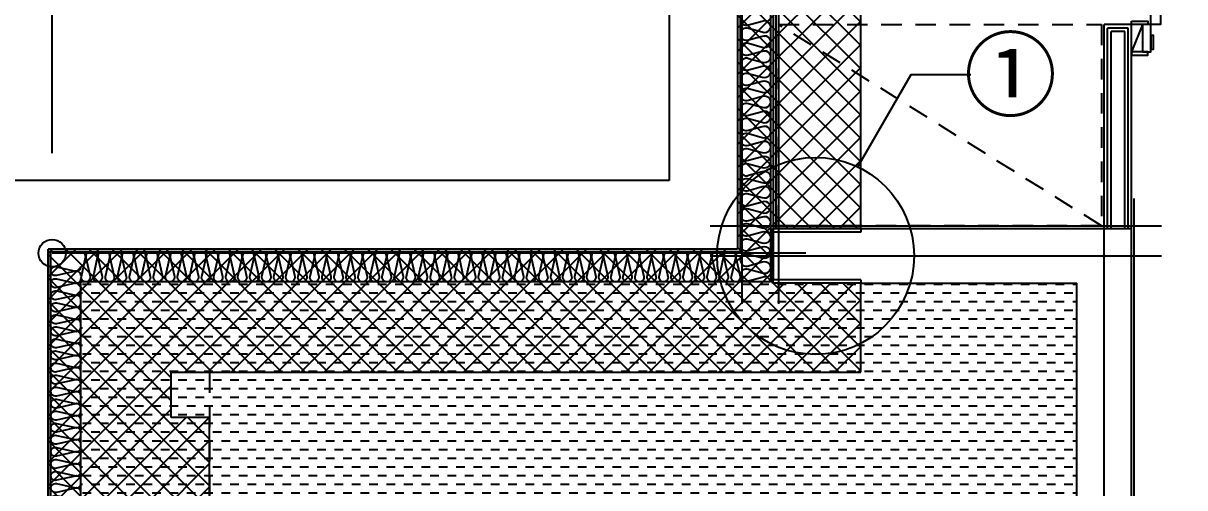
# Model space of a CAD drawing. Header units: millimetres. Extents: x -24416 to 92204, y -190080 to 23760.
# Drawn here: x 21888 to 26133, y -84096 to -82399 of the extents above; entities that cross this region are included whole.
import ezdxf
from ezdxf.enums import TextEntityAlignment as Align
from ezdxf.xclip import XClip

# ---------------------------------------------------------------- set-up
doc = ezdxf.new("R2010")
doc.units = ezdxf.units.MM
doc.header["$LTSCALE"] = 50
doc.header["$XCLIPFRAME"] = 0
for name, pattern in [('AUDIT_D_220706163347-0', [0]), ('CEN', [62, 60, -1, 0, -1]), ('HID', [2.5, 1.5, -1]), ('평면도(기준)$0$CENTER2', [16.25, 15, -0.5, 0.25, -0.5])]:
    doc.linetypes.add(name, pattern=pattern)
for name, color, linetype in [('A-SOL252', 252, 'Continuous'), ('AA-단열-바닥-욕실', 30, 'Continuous'), ('ARDM', 7, 'Continuous'), ('CEN_CON', 1, 'CEN'), ('CONC', 2, 'Continuous'), ('dan1', 7, 'HID'), ('FUR_가전', 8, 'HID'), ('HAT', 9, 'Continuous'), ('INS', 252, 'Continuous'), ('SINA-F-FRAME', 4, 'Continuous'), ('TEXT', 3, 'Continuous'), ('WAL_DRY', 7, 'Continuous'), ('실명박스', 7, 'AUDIT_D_220706163347-0'), ('평면도(기준)$0$1.EC-F-DOOR', 4, 'Continuous'), ('평면도(기준)$0$1.EC-F-DOOR-F', 4, 'Continuous')]:
    doc.layers.add(name, color=color, linetype=linetype)
for name, color, linetype, plot in [('AA-CEN', 1, 'CEN', False), ('Defpoint', 135, 'Continuous', False), ('MC', 135, 'Continuous', False)]:
    doc.layers.add(name, color=color, linetype=linetype, plot=plot)
doc.styles.add('돋움', font='Dotum.ttf')

# ---------------------------------------------------------------- blocks, each defined once
blk = doc.blocks.new('CO-102-28F', base_point=(243441.5, -43595.4))
at = {"layer": 'CONC'}
blk.add_line((277356.5, -45375.4), (277091.5, -45375.4), dxfattribs=at)
blk = doc.blocks.new('insul1')
blk.add_lwpolyline([(0, 0, 0.480617), (0.146, 0.183), (0.004, 0.817, -1.249969), (0.296, 0.817), (0.154, 0.183, 0.480617), (0.3, 0, 0.480617)], format="xyb")
blk = doc.blocks.new('A$C3C3C21E6')
at = {"layer": '평면도(기준)$0$1.EC-F-DOOR'}
blk.add_lwpolyline([(70, -210), (70, -1049.6), (106, -1049.6), (106, -210), (70, -210)], dxfattribs=at)
at = {"layer": '평면도(기준)$0$1.EC-F-DOOR', "color": 8}
for points in [[(60, -969.6), (10, -969.6), (10, -789.6), (30, -789.6), (30, -949.6), (60, -949.6)], [(116.1, -969.6), (166.1, -969.6), (166.1, -789.6), (146.1, -789.6), (146.1, -949.6), (116.1, -949.6)]]:
    blk.add_lwpolyline(points, dxfattribs=at)
for points in [[(70, -929.6), (70, -989.6), (60, -989.6), (60, -929.6)], [(106, -929.6), (106, -989.6), (116, -989.6), (116, -929.6)]]:
    blk.add_lwpolyline(points, close=True, dxfattribs=at)
at = {"layer": '평면도(기준)$0$1.EC-F-DOOR', "color": 1, "linetype": '평면도(기준)$0$CENTER2', "ltscale": 6}
blk.add_arc((69.4, -209.7), 840.6, 272.4982, 359.9824, dxfattribs=at)
at = {"layer": '평면도(기준)$0$1.EC-F-DOOR-F'}
for points in [[(60, -110), (40, -110), (0, -110), (0, -98), (60, -98)], [(40, -110), (70, -110), (70, -210), (40, -210)], [(70, -120), (80, -120), (80, -170), (70, -170)], [(910, -120), (900, -120), (900, -170), (910, -170)], [(940, -110), (910, -110), (910, -210), (940, -210)], [(920, -110), (940, -110), (980, -110), (980, -98), (920, -98)], [(0, -222), (60, -222), (60, -210), (0, -210)], [(920, -222), (980, -222), (980, -210), (920, -210)]]:
    blk.add_lwpolyline(points, close=True, dxfattribs=at)
blk = doc.blocks.new('U-121B(기본)1', base_point=(-58206.9, -129495.9))
at = {"layer": 'A-SOL252'}
h = blk.add_hatch(dxfattribs=at)
h.set_pattern_fill('DASH', color=256, scale=10, style=0)
h.set_pattern_definition([(360, (-375468.685, 48981.92), (31.75, 31.75), [31.75, -31.75])])
h.paths.add_polyline_path([(-68629.4, -122465.9), (-68636.9, -122465.9), (-68636.9, -121625.9), (-66109.4, -121625.9), (-66109.4, -121630.9), (-64996.9, -121630.9), (-64996.9, -124185.9), (-66251.9, -124185.9), (-66251.9, -122465.9)])
at = {"layer": 'CEN_CON'}
for p, q in [((-66221.9, -116505.9), (-66221.9, -121705.9)), ((-64896.9, -124415.9), (-64896.9, -121320.9)), ((-65986.9, -121520.9), (-68741.9, -121520.9)), ((-66336.9, -121530.9), (-64686.9, -121530.9))]:
    blk.add_line(p, q, dxfattribs=at)
at = {"layer": 'CONC'}
for p, q in [((-66486.9, -114465.9), (-66486.9, -121255.9)), ((-66236.9, -115125.9), (-66236.9, -121505.9)), ((-66486.9, -121255.9), (-68741.9, -121255.9)), ((-65786.9, -121443.9), (-66106.9, -121443.9)), ((-66106.9, -121443.9), (-66106.9, -121617.9)), ((-65786.9, -121430.9), (-64796.9, -121430.9)), ((-65786.9, -121430.9), (-65786.9, -121443.9)), ((-64796.9, -124260.9), (-64796.9, -121430.9)), ((-66236.9, -121505.9), (-68756.9, -121505.9)), ((-68756.9, -122570.9), (-68756.9, -121505.9)), ((-65786.9, -121617.9), (-66106.9, -121617.9)), ((-65786.9, -121617.9), (-65786.9, -121630.9)), ((-65786.9, -121630.9), (-64996.9, -121630.9)), ((-64996.9, -124260.9), (-64996.9, -121630.9))]:
    blk.add_line(p, q, dxfattribs=at)
at = {"layer": 'dan1'}
blk.add_line((-68166.9, -121955.9), (-68166.9, -123270.9), dxfattribs=at)
for points in [[(-65786.9, -121430.9), (-65786.9, -115495.9), (-63546.9, -115495.9), (-63546.9, -120585.9)], [(-68166.9, -121955.9), (-65786.9, -121955.9), (-65786.9, -121630.9)]]:
    blk.add_lwpolyline(points, dxfattribs=at)
at = {"layer": 'Defpoint'}
blk.add_circle((-68741.9, -121520.9), 50, dxfattribs=at)
at = {"layer": 'FUR_가전'}
blk.add_lwpolyline([(-64906.9, -121420.9), (-66086.9, -121420.9), (-66086.9, -120685.9), (-64906.9, -120685.9), (-64906.9, -121420.9), (-66086.9, -120685.9)], dxfattribs=at)
at = {"layer": 'INS'}
for p, q in [((-66226.9, -115130.9), (-66226.9, -121515.9)), ((-66116.9, -115285.9), (-66116.9, -121625.9)), ((-65786.9, -121430.9), (-66106.9, -121430.9)), ((-66106.9, -121430.9), (-66106.9, -121443.9)), ((-66226.9, -121515.9), (-68746.9, -121515.9)), ((-68746.9, -122570.9), (-68746.9, -121515.9)), ((-66116.9, -121625.9), (-68636.9, -121625.9)), ((-68636.9, -122570.9), (-68636.9, -121625.9)), ((-66106.9, -121630.9), (-66106.9, -121617.9)), ((-65786.9, -121630.9), (-66106.9, -121630.9))]:
    blk.add_line(p, q, dxfattribs=at)
blk.add_lwpolyline([(-66226.9, -120665.9, 0.524856), (-66197.1, -120686.4), (-66146.7, -120672.8, -1.449198), (-66146.7, -120713.9), (-66197.1, -120700.3, 0.524856), (-66226.9, -120720.9, 0.524856), (-66197.1, -120741.4), (-66146.7, -120727.8, -1.449198), (-66146.7, -120768.9), (-66197.1, -120755.3, 0.524856), (-66226.9, -120775.9, 0.524856), (-66197.1, -120796.4), (-66146.7, -120782.8, -1.449198), (-66146.7, -120823.9), (-66197.1, -120810.3, 0.524856), (-66226.9, -120830.9, 0.524856), (-66197.1, -120851.4), (-66146.7, -120837.8, -1.449198), (-66146.7, -120878.9), (-66197.1, -120865.3, 0.524856), (-66226.9, -120885.9, 0.524856), (-66197.1, -120906.4), (-66146.7, -120892.8, -1.449198), (-66146.7, -120933.9), (-66197.1, -120920.3, 0.524856), (-66226.9, -120940.9, 0.524856), (-66197.1, -120961.4), (-66146.7, -120947.8, -1.449198), (-66146.7, -120988.9), (-66197.1, -120975.3, 0.524856), (-66226.9, -120995.9, 0.524856), (-66197.1, -121016.4), (-66146.7, -121002.8, -1.449198), (-66146.7, -121043.9), (-66197.1, -121030.3, 0.524856), (-66226.9, -121050.9, 0.524856), (-66197.1, -121071.4), (-66146.7, -121057.8, -1.449198), (-66146.7, -121098.9), (-66197.1, -121085.3, 0.524856), (-66226.9, -121105.9, 0.524856), (-66197.1, -121126.4), (-66146.7, -121112.8, -1.449198), (-66146.7, -121153.9), (-66197.1, -121140.3, 0.524856), (-66226.9, -121160.9, 0.524856), (-66197.1, -121181.4), (-66146.7, -121167.8, -1.449198), (-66146.7, -121208.9), (-66197.1, -121195.3, 0.524856), (-66226.9, -121215.9, 0.524856), (-66197.1, -121236.4), (-66146.7, -121222.8, -1.449198), (-66146.7, -121263.9), (-66197.1, -121250.3, 0.524856), (-66226.9, -121270.9, 0.524856), (-66197.1, -121291.4), (-66146.7, -121277.8, -1.449198), (-66146.7, -121318.9), (-66197.1, -121305.3, 0.524856), (-66226.9, -121325.9, 0.524856), (-66197.1, -121346.4), (-66146.7, -121332.8, -1.449198), (-66146.7, -121373.9), (-66197.1, -121360.3, 0.524856), (-66226.9, -121380.9, 0.524856), (-66197.1, -121401.4), (-66146.7, -121387.8, -1.449198), (-66146.7, -121428.9), (-66197.1, -121415.3, 0.524856), (-66226.9, -121435.9, 0.524856), (-66197.1, -121456.4), (-66146.7, -121442.8, -1.449198), (-66146.7, -121483.9), (-66197.1, -121470.3, 0.524856), (-66226.9, -121490.9, 0.524856), (-66197.1, -121511.4), (-66146.7, -121497.8, -1.449198), (-66146.7, -121538.9), (-66197.1, -121525.3, 0.524856), (-66226.9, -121545.9, 0.524856), (-66197.1, -121566.4), (-66146.7, -121552.8, -1.449198), (-66146.7, -121593.9), (-66197.1, -121580.3, 0.524856), (-66226.9, -121600.9, 0.524856), (-66197.1, -121621.4), (-66146.7, -121607.8, -0.489145), (-66117.1, -121625.9)], format="xyb", dxfattribs=at)
at = {"layer": 'MC'}
for p, q in [((-66086.9, -116505.9), (-66086.9, -121705.9)), ((-64786.9, -124415.9), (-64786.9, -121320.9)), ((-66336.9, -121420.9), (-64686.9, -121420.9))]:
    blk.add_line(p, q, dxfattribs=at)
at = {"layer": 'SINA-F-FRAME'}
blk.add_line((-64756.9, -120685.9), (-64796.9, -120785.9), dxfattribs=at)
at = {"layer": 'WAL_DRY'}
for p, q in [((-66106.9, -115295.9), (-66106.9, -121430.9)), ((-66096.9, -115305.9), (-66096.9, -121430.9)), ((-64896.9, -121430.9), (-64896.9, -120685.9)), ((-64796.9, -120685.9), (-64896.9, -120685.9)), ((-64884.4, -121430.9), (-64884.4, -120698.4)), ((-64809.4, -120698.4), (-64884.4, -120698.4)), ((-64809.4, -121430.9), (-64809.4, -120698.4)), ((-64796.9, -121430.9), (-64796.9, -120685.9)), ((-64871.9, -121430.9), (-64871.9, -120710.9)), ((-64821.9, -120710.9), (-64871.9, -120710.9)), ((-64821.9, -121430.9), (-64821.9, -120710.9))]:
    blk.add_line(p, q, dxfattribs=at)
at = {"layer": 'INS', "row_count": 1}
for p, xscale, yscale, zscale, rotation, column_count, row_spacing, column_spacing in [((-66226.9, -121515.9), 110, 110, 110, 180, 55, -3.155443620884047e-30, 44.00000000000001), ((-68636.9, -122570.9), 110.0000000000003, 110.0000000000003, 110.0000000000003, 90, 23, 0, 44.00000000000006)]:
    blk.add_blockref('insul1', p, dxfattribs=dict(at, xscale=xscale, yscale=yscale, zscale=zscale, rotation=rotation, column_count=column_count, row_spacing=row_spacing, column_spacing=column_spacing))
at = {"layer": 'SINA-F-FRAME', "xscale": -1, "rotation": 180}
blk.add_blockref('A$C3C3C21E6', (-64796.9, -120895.9), dxfattribs=at)
blk = doc.blocks.new('A$C415C5DAF')
at = {"layer": 'CEN_CON'}
blk.add_line((9508.5, -101250.9), (9508.5, -93370.9), dxfattribs=at)
blk = doc.blocks.new('A$C1CAF0AFA')
at = {"layer": 'HAT'}
h = blk.add_hatch(dxfattribs=at)
h.set_pattern_fill('_USER', color=5, scale=60, angle=45, double=1, pattern_type=0)
h.set_pattern_definition([(45, (0, -23760), (-42.426407, 42.426407), []), (135, (0, -23760), (-42.426407, -42.426407), [])])
h.paths.add_polyline_path([(7908.9, -107593.8), (7908.9, -107143.8), (12528.9, -107143.8), (12528.9, -106703.8), (16068.9, -106703.8), (16068.9, -108298.8), (17918.9, -108298.8), (17918.9, -108148.8), (19318.9, -108148.8), (19318.9, -108298.8), (21881.9, -108298.8), (21881.9, -108748.8), (16128.9, -108748.8), (16128.9, -108426.3), (15928.9, -108426.3), (15928.9, -108748.8), (15618.9, -108748.8), (15618.9, -107153.8), (12978.9, -107153.8), (12978.9, -107593.8), (11908.9, -107593.8), (11908.9, -107303.8), (11708.9, -107303.8), (11708.9, -107593.8)], flags=17)
h.paths.add_polyline_path([(25938.9, -111138.8), (25938.9, -113008.8), (30338.9, -113008.8), (30338.9, -108713.8), (27638.9, -108713.8), (27638.9, -106263.8), (27188.9, -106263.8), (27188.9, -109163.8), (29888.9, -109163.8), (29888.9, -112558.8), (26388.9, -112558.8), (26388.9, -110688.8), (21418.9, -110688.8), (21418.9, -113008.8), (16328.9, -113008.8), (16328.9, -113298.8), (16128.9, -113298.8), (16128.9, -113008.8), (12178.9, -113008.8), (12178.9, -112833.8), (11908.9, -112833.8), (11908.9, -113123.8), (11708.9, -113123.8), (11708.9, -112833.8), (8358.9, -112833.8), (8358.9, -109738.8), (7908.9, -109738.8), (7908.9, -113283.8), (11728.9, -113283.8), (11728.9, -113458.8), (21868.9, -113458.8), (21868.9, -111138.8)])
h.paths.add_polyline_path([(22428.9, -107433.8), (24948.9, -107433.8), (24948.9, -107108.8), (24626.4, -107108.8), (24626.4, -106908.8), (24948.9, -106908.8), (24948.9, -100973.8), (27188.9, -100973.8), (27188.9, -106063.8), (27638.9, -106063.8), (27638.9, -100603.8), (24498.9, -100603.8), (24498.9, -106983.8), (21978.9, -106983.8), (21978.9, -108048.8), (22118.9, -108048.8), (22118.9, -108748.8), (22568.9, -108748.8), (22568.9, -107598.8), (22428.9, -107598.8)])
at = {"layer": 'AA-CEN', "color": 4}
blk.add_lwpolyline([(22428.9, -107433.8), (24948.9, -107433.8), (24948.9, -107108.8), (24626.4, -107108.8), (24626.4, -106908.8), (24948.9, -106908.8), (24948.9, -100973.8), (27188.9, -100973.8), (27188.9, -106063.8), (27638.9, -106063.8), (27638.9, -100603.8), (24498.9, -100603.8), (24498.9, -106983.8), (21978.9, -106983.8), (21978.9, -108048.8), (22118.9, -108048.8), (22118.9, -108748.8), (22568.9, -108748.8), (22568.9, -107598.8), (22428.9, -107598.8)], close=True, dxfattribs=at)
blk = doc.blocks.new('A$C45F312F6')
at = {"layer": 'ARDM', "color": 3}
blk.add_lwpolyline([(24938.8, -106683.8), (25133.7, -106345.5), (25351.2, -106345.5)], dxfattribs=at)
blk.add_circle((24783.9, -107008.8), 360, dxfattribs=at)
at = {"layer": 'TEXT', "style": '돋움'}
blk.add_text('①', height=250, dxfattribs=at).set_placement((25496.3, -106472.3), align=Align.CENTER)

msp = doc.modelspace()

# ---------------------------------------------------------------- block references
for name, p in [('A$C45F312F6', (0, 23760)), ('U-121B(기본)1', (32528.9, -91213.8))]:
    msp.add_blockref(name, p)
ref = msp.add_blockref('CO-102-28F', (-11921.1, -81193.8))
XClip(ref).set_block_clipping_path([(261866.6864388324, -53915.4314148593), (288191.4609298515, -37395.4314165701)])
at = {"layer": 'AA-단열-바닥-욕실'}
msp.add_blockref('A$C1CAF0AFA', (0, 23760), dxfattribs=at)
at = {"layer": '실명박스'}
msp.add_blockref('A$C415C5DAF', (12485.4, 18377.1), dxfattribs=at)

doc.saveas('drawing.dxf')
